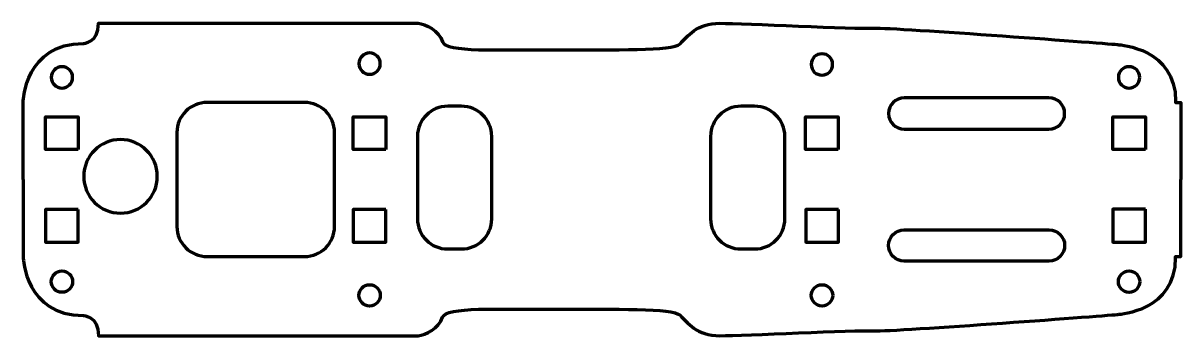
# Model space of a CAD drawing. Header units: inches. Extents: x 7 to 493, y 184 to 316.
import ezdxf

# ---------------------------------------------------------------- set-up
doc = ezdxf.new("R2010")
doc.units = ezdxf.units.IN
doc.header["$MEASUREMENT"] = 0
doc.layers.add('Layer 2', color=7, linetype='Continuous')

# ---------------------------------------------------------------- blocks, each defined once
blk = doc.blocks.new('block 4')
at = {"layer": 'Layer 2', "color": 13, "lineweight": 70, "true_color": 0xf26b5b}
for points in [[(30.11, 262.55), (16.38, 262.55), (16.38, 276.28), (30.11, 276.28), (30.11, 262.55)], [(159.29, 262.55), (145.56, 262.55), (145.56, 276.28), (159.29, 276.28), (159.29, 262.55)], [(349.18, 262.55), (335.45, 262.55), (335.45, 276.28), (349.18, 276.28), (349.18, 262.55)], [(478.18, 262.57), (464.45, 262.57), (464.45, 276.3), (478.18, 276.3), (478.18, 262.57)]]:
    blk.add_lwpolyline(points, dxfattribs=at)
at = {"layer": 'Layer 2', "color": 13, "lineweight": 140, "true_color": 0xf26b5b}
blk.add_open_spline([(6.98, 250), (6.98, 250), (6.98, 282.87), (6.98, 282.87), (6.98, 282.87), (8.03, 307.17), (32.19, 307.17), (32.19, 307.17), (38.66, 307.3), (38.66, 315.62), (38.66, 315.62), (138.65, 315.62), (147.98, 315.62), (157.31, 315.62), (169.96, 315.68), (172.87, 315.62), (175.77, 315.55), (181.58, 312.38), (183.03, 307.89), (184.48, 303.4), (205.94, 304.53), (230.63, 304.53), (255.31, 304.53), (279.67, 303.93), (282.78, 307.03), (285.88, 310.14), (289.6, 315.62), (299.54, 315.62), (309.49, 315.62), (356.05, 313.19), (364.32, 313.55), (372.6, 313.9), (465.54, 306.86), (466.6, 306.68), (467.65, 306.51), (490.84, 305.19), (490.84, 282.81), (490.84, 282.81), (490.84, 282.35), (490.84, 282.35), (490.84, 282.35), (493.02, 282.35), (493.02, 282.35), (493.02, 282.35), (493.02, 250), (493.02, 250)], degree=3, knots=[0, 0, 0, 0, 1, 1, 1, 2, 2, 2, 3, 3, 3, 4, 4, 4, 5, 5, 5, 6, 6, 6, 7, 7, 7, 8, 8, 8, 9, 9, 9, 10, 10, 10, 11, 11, 11, 12, 12, 12, 13, 13, 13, 14, 14, 14, 15, 15, 15, 15], dxfattribs=at)
at = {"layer": 'Layer 2', "color": 13, "lineweight": 70, "true_color": 0xf26b5b}
for points, knots in [([(156.92, 298.67), (156.92, 296.19), (154.91, 294.18), (152.43, 294.18), (149.95, 294.18), (147.94, 296.19), (147.94, 298.67), (147.94, 301.15), (149.95, 303.16), (152.43, 303.16), (154.91, 303.16), (156.92, 301.15), (156.92, 298.67)], [0, 0, 0, 0, 1, 1, 1, 2, 2, 2, 3, 3, 3, 4, 4, 4, 4]), ([(346.81, 298.32), (346.81, 295.84), (344.8, 293.83), (342.32, 293.83), (339.84, 293.83), (337.83, 295.84), (337.83, 298.32), (337.83, 300.8), (339.84, 302.81), (342.32, 302.81), (344.8, 302.81), (346.81, 300.8), (346.81, 298.32)], [0, 0, 0, 0, 1, 1, 1, 2, 2, 2, 3, 3, 3, 4, 4, 4, 4]), ([(27.74, 292.9), (27.74, 290.42), (25.73, 288.41), (23.25, 288.41), (20.77, 288.41), (18.76, 290.42), (18.76, 292.9), (18.76, 295.38), (20.77, 297.39), (23.25, 297.39), (25.73, 297.39), (27.74, 295.38), (27.74, 292.9)], [0, 0, 0, 0, 1, 1, 1, 2, 2, 2, 3, 3, 3, 4, 4, 4, 4]), ([(475.79, 292.9), (475.79, 290.42), (473.78, 288.41), (471.3, 288.41), (468.82, 288.41), (466.82, 290.42), (466.82, 292.9), (466.82, 295.38), (468.82, 297.39), (471.3, 297.39), (473.78, 297.39), (475.79, 295.38), (475.79, 292.9)], [0, 0, 0, 0, 1, 1, 1, 2, 2, 2, 3, 3, 3, 4, 4, 4, 4]), ([(444.24, 277.72), (444.24, 274.08), (441.29, 271.12), (437.64, 271.12), (437.64, 271.12), (376.91, 271.12), (376.91, 271.12), (373.26, 271.12), (370.31, 274.08), (370.31, 277.72), (370.31, 277.72), (370.31, 277.72), (370.31, 277.72), (370.31, 281.37), (373.26, 284.33), (376.91, 284.33), (376.91, 284.33), (437.64, 284.33), (437.64, 284.33), (441.29, 284.33), (444.24, 281.37), (444.24, 277.72), (444.24, 277.72), (444.24, 277.72), (444.24, 277.72)], [0, 0, 0, 0, 1, 1, 1, 2, 2, 2, 3, 3, 3, 4, 4, 4, 5, 5, 5, 6, 6, 6, 7, 7, 7, 8, 8, 8, 8])]:
    blk.add_open_spline(points, degree=3, knots=knots, dxfattribs=at)
blk = doc.blocks.new('block 5')
at = {"layer": 'Layer 2', "color": 13, "lineweight": 70, "true_color": 0xf26b5b}
for points in [[(30.11, 237.45), (16.38, 237.45), (16.38, 223.72), (30.11, 223.72), (30.11, 237.45)], [(159.29, 237.45), (145.56, 237.45), (145.56, 223.72), (159.29, 223.72), (159.29, 237.45)], [(349.24, 237.45), (335.51, 237.45), (335.51, 223.72), (349.24, 223.72), (349.24, 237.45)], [(478.18, 237.47), (464.45, 237.47), (464.45, 223.74), (478.18, 223.74), (478.18, 237.47)]]:
    blk.add_lwpolyline(points, dxfattribs=at)
at = {"layer": 'Layer 2', "color": 13, "lineweight": 140, "true_color": 0xf26b5b}
blk.add_open_spline([(6.98, 250), (6.98, 250), (6.98, 217.13), (6.98, 217.13), (6.98, 217.13), (8.03, 192.83), (32.19, 192.83), (32.19, 192.83), (38.66, 192.7), (38.66, 184.38), (38.66, 184.38), (138.65, 184.38), (147.98, 184.38), (157.31, 184.38), (169.96, 184.32), (172.87, 184.38), (175.77, 184.45), (181.58, 187.62), (183.03, 192.11), (184.48, 196.6), (205.94, 195.47), (230.63, 195.47), (255.31, 195.47), (279.67, 196.07), (282.78, 192.96), (285.88, 189.86), (289.6, 184.38), (299.54, 184.38), (309.49, 184.38), (356.05, 186.8), (364.32, 186.45), (372.6, 186.1), (465.54, 193.14), (466.6, 193.32), (467.65, 193.49), (490.84, 194.81), (490.84, 217.19), (490.84, 217.19), (490.84, 217.65), (490.84, 217.65), (490.84, 217.65), (493.02, 217.65), (493.02, 217.65), (493.02, 217.65), (493.02, 250), (493.02, 250)], degree=3, knots=[0, 0, 0, 0, 1, 1, 1, 2, 2, 2, 3, 3, 3, 4, 4, 4, 5, 5, 5, 6, 6, 6, 7, 7, 7, 8, 8, 8, 9, 9, 9, 10, 10, 10, 11, 11, 11, 12, 12, 12, 13, 13, 13, 14, 14, 14, 15, 15, 15, 15], dxfattribs=at)
at = {"layer": 'Layer 2', "color": 13, "lineweight": 70, "true_color": 0xf26b5b}
for points, knots in [([(444.24, 222.28), (444.24, 225.92), (441.29, 228.88), (437.64, 228.88), (437.64, 228.88), (376.91, 228.88), (376.91, 228.88), (373.26, 228.88), (370.31, 225.92), (370.31, 222.28), (370.31, 222.28), (370.31, 222.28), (370.31, 222.28), (370.31, 218.63), (373.26, 215.67), (376.91, 215.67), (376.91, 215.67), (437.64, 215.67), (437.64, 215.67), (441.29, 215.67), (444.24, 218.63), (444.24, 222.28), (444.24, 222.28), (444.24, 222.28), (444.24, 222.28)], [0, 0, 0, 0, 1, 1, 1, 2, 2, 2, 3, 3, 3, 4, 4, 4, 5, 5, 5, 6, 6, 6, 7, 7, 7, 8, 8, 8, 8]), ([(27.74, 207.1), (27.74, 209.58), (25.73, 211.59), (23.25, 211.59), (20.77, 211.59), (18.76, 209.58), (18.76, 207.1), (18.76, 204.62), (20.77, 202.61), (23.25, 202.61), (25.73, 202.61), (27.74, 204.62), (27.74, 207.1)], [0, 0, 0, 0, 1, 1, 1, 2, 2, 2, 3, 3, 3, 4, 4, 4, 4]), ([(475.8, 207.09), (475.8, 209.57), (473.79, 211.58), (471.31, 211.58), (468.83, 211.58), (466.82, 209.57), (466.82, 207.09), (466.82, 204.61), (468.83, 202.6), (471.31, 202.6), (473.79, 202.6), (475.8, 204.61), (475.8, 207.09)], [0, 0, 0, 0, 1, 1, 1, 2, 2, 2, 3, 3, 3, 4, 4, 4, 4]), ([(156.92, 201.33), (156.92, 203.81), (154.91, 205.82), (152.43, 205.82), (149.95, 205.82), (147.94, 203.81), (147.94, 201.33), (147.94, 198.86), (149.95, 196.84), (152.43, 196.84), (154.91, 196.84), (156.92, 198.86), (156.92, 201.33)], [0, 0, 0, 0, 1, 1, 1, 2, 2, 2, 3, 3, 3, 4, 4, 4, 4]), ([(346.86, 201.33), (346.86, 203.81), (344.85, 205.82), (342.37, 205.82), (339.89, 205.82), (337.88, 203.81), (337.88, 201.33), (337.88, 198.86), (339.89, 196.84), (342.37, 196.84), (344.85, 196.84), (346.86, 198.86), (346.86, 201.33)], [0, 0, 0, 0, 1, 1, 1, 2, 2, 2, 3, 3, 3, 4, 4, 4, 4])]:
    blk.add_open_spline(points, degree=3, knots=knots, dxfattribs=at)
blk = doc.blocks.new('block 3')
at = {"layer": 'Layer 2'}
for name in ['block 4', 'block 5']:
    blk.add_blockref(name, (0, 0), dxfattribs=at)
blk = doc.blocks.new('block 6')
at = {"layer": 'Layer 2', "color": 13, "lineweight": 70, "true_color": 0xf26b5b}
for points, knots in [([(137.73, 230.28), (137.73, 223.29), (132.05, 217.61), (125.05, 217.61), (125.05, 217.61), (84.21, 217.61), (84.21, 217.61), (77.21, 217.61), (71.54, 223.29), (71.54, 230.28), (71.54, 230.28), (71.54, 269.72), (71.54, 269.72), (71.54, 276.72), (77.21, 282.39), (84.21, 282.39), (84.21, 282.39), (125.05, 282.39), (125.05, 282.39), (132.05, 282.39), (137.73, 276.72), (137.73, 269.72), (137.73, 269.72), (137.73, 230.28), (137.73, 230.28)], [0, 0, 0, 0, 1, 1, 1, 2, 2, 2, 3, 3, 3, 4, 4, 4, 5, 5, 5, 6, 6, 6, 7, 7, 7, 8, 8, 8, 8]), ([(203.69, 233.48), (203.69, 226.49), (198.02, 220.81), (191.02, 220.81), (191.02, 220.81), (185.21, 220.81), (185.21, 220.81), (178.21, 220.81), (172.54, 226.49), (172.54, 233.48), (172.54, 233.48), (172.54, 268.1), (172.54, 268.1), (172.54, 275.1), (178.21, 280.77), (185.21, 280.77), (185.21, 280.77), (191.02, 280.77), (191.02, 280.77), (198.02, 280.77), (203.69, 275.1), (203.69, 268.1), (203.69, 268.1), (203.69, 233.48), (203.69, 233.48)], [0, 0, 0, 0, 1, 1, 1, 2, 2, 2, 3, 3, 3, 4, 4, 4, 5, 5, 5, 6, 6, 6, 7, 7, 7, 8, 8, 8, 8]), ([(326.76, 233.48), (326.76, 226.49), (321.09, 220.81), (314.09, 220.81), (314.09, 220.81), (308.28, 220.81), (308.28, 220.81), (301.28, 220.81), (295.61, 226.49), (295.61, 233.48), (295.61, 233.48), (295.61, 268.1), (295.61, 268.1), (295.61, 275.1), (301.28, 280.77), (308.28, 280.77), (308.28, 280.77), (314.09, 280.77), (314.09, 280.77), (321.09, 280.77), (326.76, 275.1), (326.76, 268.1), (326.76, 268.1), (326.76, 233.48), (326.76, 233.48)], [0, 0, 0, 0, 1, 1, 1, 2, 2, 2, 3, 3, 3, 4, 4, 4, 5, 5, 5, 6, 6, 6, 7, 7, 7, 8, 8, 8, 8]), ([(63.31, 251.31), (63.31, 242.77), (56.39, 235.85), (47.85, 235.85), (39.31, 235.85), (32.39, 242.77), (32.39, 251.31), (32.39, 259.85), (39.31, 266.77), (47.85, 266.77), (56.39, 266.77), (63.31, 259.85), (63.31, 251.31)], [0, 0, 0, 0, 1, 1, 1, 2, 2, 2, 3, 3, 3, 4, 4, 4, 4])]:
    blk.add_open_spline(points, degree=3, knots=knots, dxfattribs=at)
blk = doc.blocks.new('block 2')
at = {"layer": 'Layer 2'}
for name in ['block 3', 'block 6']:
    blk.add_blockref(name, (0, 0), dxfattribs=at)

msp = doc.modelspace()

# ---------------------------------------------------------------- block references
at = {"layer": 'Layer 2'}
msp.add_blockref('block 2', (0, 0), dxfattribs=at)

doc.saveas('drawing.dxf')
